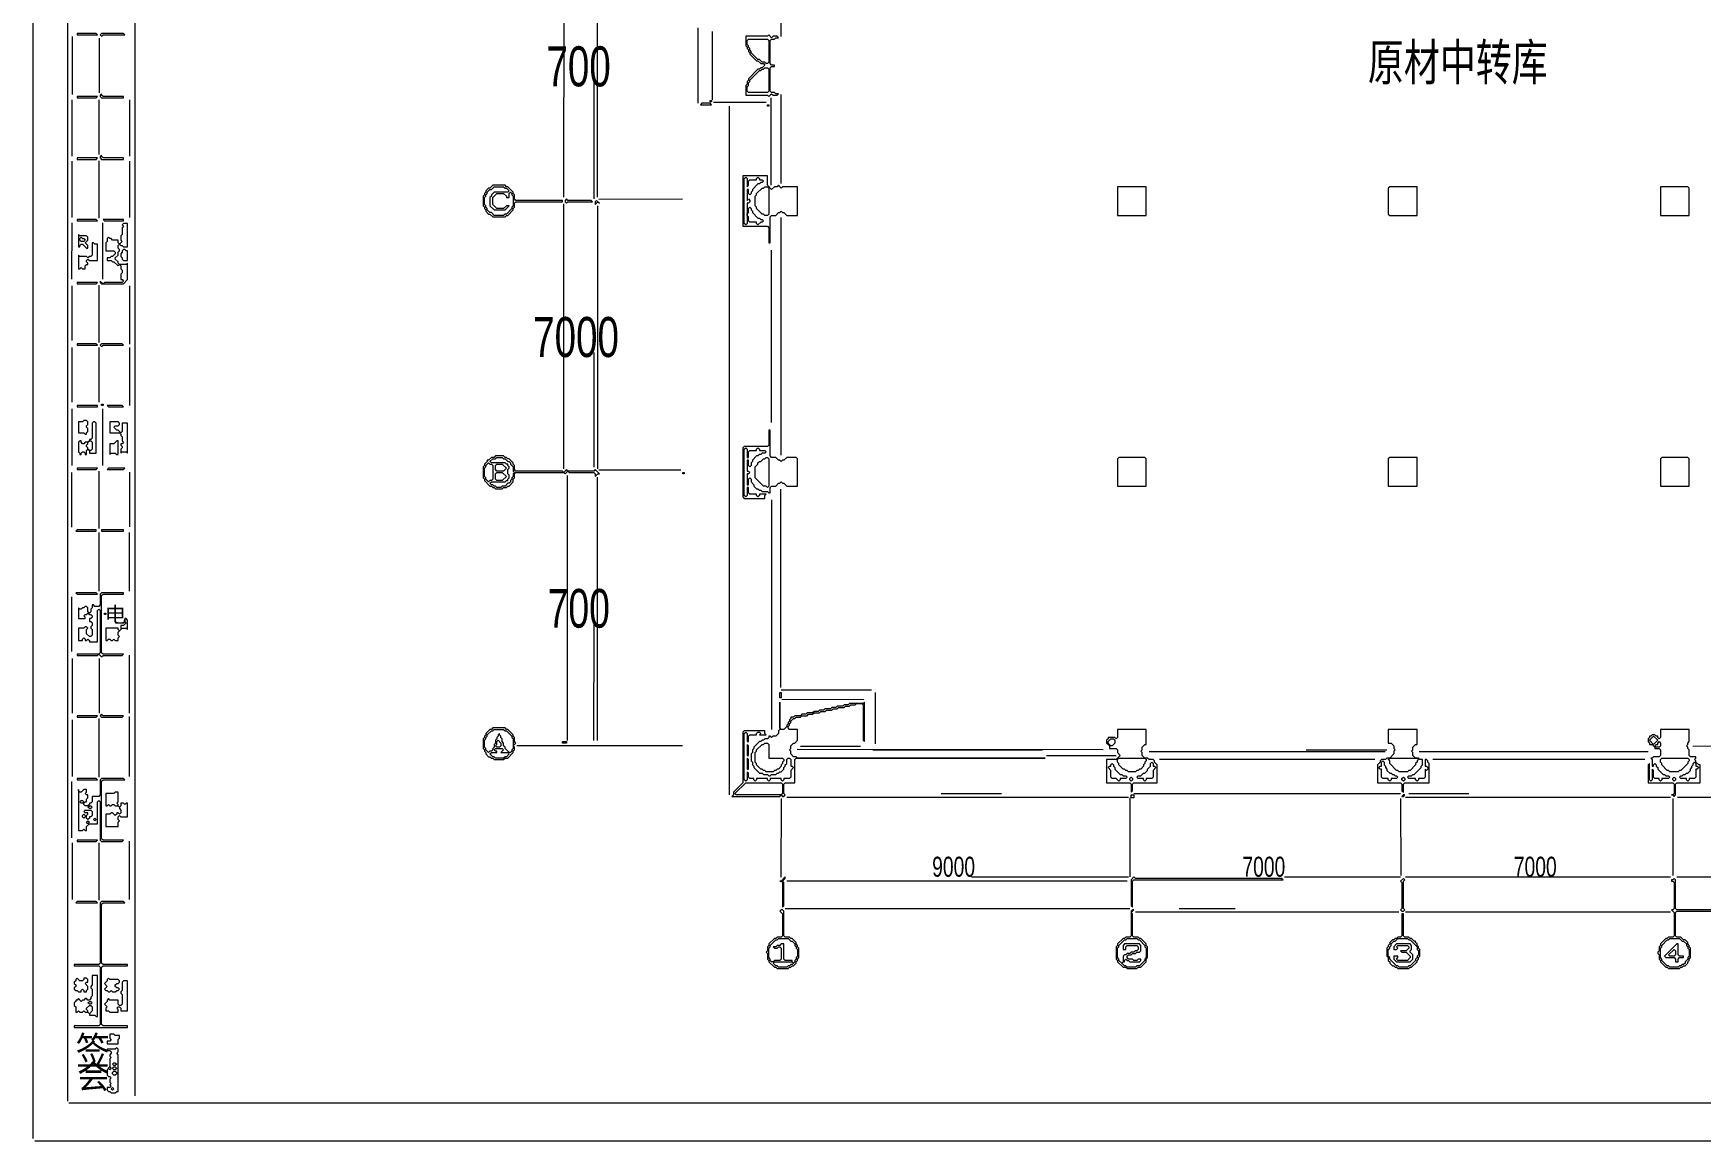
# Model space of a CAD drawing. Extents: x 67 to 3049, y 50 to 1736.
# Drawn here: x 67 to 1286, y 50 to 860 of the extents above; entities that cross this region are included whole.
import ezdxf

# ---------------------------------------------------------------- set-up
doc = ezdxf.new("R2010")
doc.units = 0
for name, color, linetype, lineweight in [('OCR_TEXT', 6, 'Continuous', 0), ('TRACE_CURVE', 6, 'Continuous', 0), ('TRACE_STRAIGHT', 5, 'Continuous', 0), ('TRACE_TEXT_SYMBOL', 6, 'Continuous', 0)]:
    doc.layers.add(name, color=color, linetype=linetype, lineweight=lineweight)
doc.styles.add('wqy-unicode', font='wqy-unicode.lff')

msp = doc.modelspace()

# ---------------------------------------------------------------- linework, layer by layer
at = {"layer": 'TRACE_CURVE', "color": 6}
msp.add_lwpolyline([(117, 225), (116, 224), (116, 180), (115, 179), (97, 179), (97, 178), (115, 178), (116, 177), (116, 135), (115, 134), (97, 134), (97, 133), (136, 133), (136, 134), (118, 134), (117, 135), (117, 177), (118, 178), (136, 178), (136, 179), (118, 179), (117, 180), (117, 223), (118, 224), (134, 224), (133, 225)], close=True, dxfattribs=at)
at = {"layer": 'TRACE_STRAIGHT', "color": 5}
for p, q in [((67, 51.6), (67, 1734.1)), ((141.5, 82.9), (141.5, 1704.1)), ((92.3, 79.1), (92.3, 950.4)), ((455.1, 740.4), (455.2, 932.9)), ((479.7, 740.4), (479.7, 932.9)), ((613.6, 922.9), (613.6, 857.9)), ((95.5, 857.9), (95.5, 815.4)), ((115.1, 856.6), (115.1, 816.6)), ((552.9, 864.1), (552.9, 809.1)), ((563.6, 861.6), (563.6, 811.6)), ((477, 826), (477, 739)), ((95.5, 770.4), (95.5, 811.6)), ((115.1, 771.6), (115.2, 811.6)), ((137.3, 811.6), (137.3, 770.4)), ((564.4, 809.9), (603.1, 809.9)), ((576, 807), (576, 303)), ((606.6, 749.1), (606.7, 812.9)), ((613.6, 815.4), (613.6, 750.4)), ((95.5, 725.4), (95.5, 766.6)), ((115, 767), (115, 725)), ((137.3, 766.6), (137.3, 725.4)), ((455.1, 541.6), (455.1, 735.4)), ((479.7, 734.1), (479.7, 541.6)), ((480.6, 738.9), (541.9, 739)), ((95.3, 680.4), (95.4, 721.6)), ((117.5, 721.6), (117.6, 680.4)), ((613.6, 725.4), (613.6, 551.6)), ((606.9, 575.4), (606.9, 701.6)), ((95.5, 635.4), (95.5, 675.4)), ((115, 676), (115, 634)), ((137.3, 675.4), (137.3, 632.9)), ((95.5, 590.4), (95.5, 630.4)), ((115.1, 590.4), (115.2, 630.4)), ((137.3, 630.4), (137.3, 587.9)), ((477, 626.6), (477, 542.9)), ((95.3, 585.4), (95.3, 544.1)), ((117.5, 585.4), (117.5, 544.1)), ((95, 539), (95, 499)), ((115, 540), (115, 498)), ((137.3, 539.1), (137.3, 499.1)), ((457.7, 342.9), (457.7, 536.6)), ((480.6, 540.8), (540.6, 540.9)), ((479.7, 342.9), (479.7, 535.4)), ((613.6, 381.6), (613.6, 526.6)), ((607, 519), (607, 351)), ((115, 495), (115, 452)), ((137, 495), (137, 452)), ((95.3, 407.9), (95.3, 447.9)), ((477, 342.9), (477.1, 427.9)), ((95.5, 402.9), (95.5, 362.9)), ((115.1, 402.9), (115.2, 362.9)), ((137.3, 362.9), (137.3, 405.4)), ((614, 380), (680, 380)), ((614.4, 373.2), (674.4, 372.9)), ((682.6, 377.9), (682.7, 340.4)), ((95.5, 357.9), (95.5, 316.6)), ((115, 359), (115, 316)), ((137.3, 316.6), (137.3, 360.4)), ((420.6, 339.3), (479.4, 339.2)), ((479.4, 339.2), (541.9, 339.3)), ((625.6, 336.4), (849.4, 336.3)), ((628.1, 338.8), (671.9, 338.8)), ((681, 336), (805, 336)), ((744, 336), (805, 336)), ((808, 332), (859, 332)), ((883.1, 334.7), (1055.6, 334.7)), ((890.6, 329.3), (1048.1, 329.3)), ((998, 336), (1057, 336)), ((1080.6, 334.7), (1248.1, 334.7)), ((1090.6, 329.3), (1245.6, 329.3)), ((1280.6, 338.8), (1345.6, 338.9)), ((95.2, 271.6), (95.2, 312.9)), ((614, 242.9), (614.1, 300.4)), ((618.1, 301.3), (868.1, 301.3)), ((731, 304), (775, 304)), ((869, 301), (869, 243)), ((872, 304), (1067, 304)), ((1067, 300.4), (1067.1, 244.1)), ((1070.6, 301.3), (1264.4, 301.3)), ((1073, 304), (1117, 304)), ((1266.1, 300.4), (1266.1, 244.1)), ((1269.4, 301.3), (1335.6, 301.3)), ((137.3, 226.6), (137.3, 269.1)), ((95.5, 267.9), (95.5, 226.6)), ((115, 268), (115, 226)), ((618.1, 240.1), (866.9, 240.1)), ((753.1, 243.1), (868.1, 243.1)), ((982, 243), (1067, 243)), ((1070.6, 243.1), (1264.4, 243.1)), ((1269, 243), (1355, 243)), ((617, 220), (869, 220)), ((905, 220), (946, 220)), ((873.1, 217.4), (1065.6, 217.4)), ((1070.6, 217.4), (1264.4, 217.4)), ((93.1, 77.7), (3020.6, 77.7)), ((68.1, 50.1), (3046.9, 50.1))]:
    msp.add_line(p, q, dxfattribs=at)
at = {"layer": 'TRACE_TEXT_SYMBOL', "color": 6}
for points in [[(99, 860), (99, 859), (114, 859), (113, 860)], [(117, 860), (116, 859), (117, 858), (118, 859), (134, 859), (133, 860)], [(605, 859), (604, 858), (588, 858), (588, 851), (589, 850), (589, 849), (590, 848), (590, 847), (591, 846), (591, 845), (596, 840), (597, 840), (599, 838), (601, 838), (602, 837), (600, 835), (599, 835), (598, 834), (597, 834), (590, 827), (590, 826), (589, 825), (589, 823), (588, 822), (588, 815), (604, 815), (605, 814), (607, 816), (608, 815), (611, 815), (612, 816), (610, 816), (609, 817), (607, 817), (606, 818), (606, 835), (607, 836), (609, 836), (609, 837), (607, 837), (606, 838), (606, 855), (607, 856), (609, 856), (610, 857), (612, 857), (611, 858), (608, 858), (607, 857)], [(589, 855), (590, 856), (604, 856), (605, 855), (605, 839), (604, 838), (603, 838), (602, 839), (600, 839), (598, 841), (597, 841), (592, 846), (592, 847), (591, 848), (591, 849), (590, 850), (590, 851), (589, 852)], [(601, 834), (602, 835), (604, 835), (605, 834), (605, 818), (604, 817), (590, 817), (589, 818), (589, 821), (590, 822), (590, 824), (591, 825), (591, 826), (598, 833), (599, 833), (600, 834)], [(99, 814), (99, 813), (113, 813), (114, 814)], [(117, 816), (116, 815), (116, 814), (117, 813), (133, 813), (133, 814), (118, 814), (117, 815)], [(556, 809), (555, 808), (563, 808), (562, 809)], [(562, 811), (563, 811), (563, 810), (562, 810)], [(604, 808), (605, 808), (605, 807), (604, 807)], [(99, 769), (99, 768), (113, 768), (114, 769)], [(117, 771), (116, 770), (116, 769), (117, 768), (133, 768), (133, 769), (118, 769), (117, 770)], [(403, 749), (401, 747), (400, 747), (398, 745), (398, 744), (397, 743), (397, 742), (396, 741), (396, 734), (397, 733), (397, 732), (398, 731), (398, 730), (400, 728), (401, 728), (403, 726), (412, 726), (413, 727), (414, 727), (418, 731), (418, 732), (419, 733), (419, 736), (420, 737), (454, 737), (454, 738), (420, 738), (419, 739), (419, 742), (418, 743), (418, 744), (414, 748), (413, 748), (412, 749)], [(404, 748), (411, 748), (412, 747), (413, 747), (415, 745), (414, 744), (404, 744), (402, 742), (402, 741), (401, 740), (401, 734), (404, 731), (412, 731), (415, 734), (413, 734), (411, 732), (406, 732), (403, 735), (403, 740), (406, 743), (411, 743), (413, 741), (413, 740), (415, 740), (415, 743), (416, 744), (417, 743), (417, 742), (418, 741), (418, 734), (417, 733), (417, 732), (413, 728), (412, 728), (411, 727), (404, 727), (402, 729), (401, 729), (399, 731), (399, 732), (398, 733), (398, 734), (397, 735), (397, 740), (398, 741), (398, 742), (399, 743), (399, 744), (401, 746), (402, 746)], [(586, 756), (586, 719), (604, 719), (605, 718), (605, 707), (606, 707), (606, 726), (607, 727), (610, 727), (612, 729), (613, 729), (614, 730), (615, 729), (616, 729), (618, 727), (626, 727), (626, 748), (615, 748), (614, 747), (612, 749), (611, 748), (609, 748), (607, 746), (604, 749), (604, 756)], [(587, 754), (588, 755), (589, 754), (589, 748), (590, 749), (590, 752), (591, 753), (596, 753), (596, 754), (597, 755), (598, 754), (598, 753), (600, 753), (601, 752), (600, 751), (599, 751), (598, 750), (597, 750), (593, 746), (593, 745), (592, 744), (592, 743), (591, 742), (590, 743), (590, 746), (589, 746), (589, 738), (590, 739), (591, 738), (591, 737), (590, 736), (589, 736), (589, 721), (588, 720), (587, 721)], [(601, 747), (602, 748), (604, 748), (605, 747), (605, 728), (604, 727), (602, 727), (601, 728), (600, 728), (596, 732), (596, 733), (595, 734), (595, 741), (596, 742), (596, 743), (600, 747)], [(860, 748), (860, 727), (881, 727), (881, 748)], [(1059, 748), (1058, 747), (1058, 728), (1059, 727), (1079, 727), (1079, 748)], [(1257, 748), (1257, 727), (1278, 727), (1278, 747), (1277, 748)], [(457, 739), (456, 738), (456, 737), (457, 736), (458, 737), (476, 737), (475, 738), (458, 738)], [(479, 738), (478, 737), (478, 735), (480, 737), (481, 736)], [(590, 732), (591, 733), (592, 732), (592, 731), (593, 730), (593, 729), (597, 725), (598, 725), (599, 724), (600, 724), (601, 723), (600, 722), (599, 722), (597, 720), (596, 721), (596, 722), (591, 722), (590, 723), (590, 726), (589, 727), (589, 728), (590, 729)], [(99, 724), (99, 723), (114, 723), (113, 724)], [(118, 724), (119, 723), (133, 723), (133, 724)], [(100, 713), (100, 704), (101, 704), (101, 705), (102, 706), (103, 706), (106, 703), (107, 703), (107, 705), (105, 707), (107, 709), (107, 711), (106, 712), (101, 712)], [(101, 710), (102, 711), (103, 710), (104, 710), (105, 709), (104, 708), (102, 708), (101, 709)], [(110, 707), (110, 698), (109, 697), (108, 697), (107, 696), (106, 697), (101, 697), (100, 698), (100, 688), (101, 688), (102, 689), (103, 688), (105, 688), (105, 690), (106, 691), (107, 691), (107, 692), (106, 693), (106, 694), (107, 695), (108, 694), (114, 694), (114, 706), (112, 706), (111, 707)], [(133, 702), (132, 701), (132, 700), (131, 699), (131, 697), (132, 696), (132, 695), (133, 694), (136, 694), (136, 701), (135, 701), (134, 702)], [(99, 678), (99, 677), (113, 677), (114, 678)], [(99, 633), (99, 632), (114, 632), (113, 633)], [(117, 633), (116, 632), (117, 631), (118, 632), (133, 632), (132, 633)], [(99, 588), (99, 587), (114, 587), (114, 588)], [(117, 589), (118, 589), (118, 588), (117, 588)], [(121, 588), (122, 587), (133, 587), (132, 588)], [(104, 577), (103, 576), (100, 576), (100, 568), (104, 568), (105, 567), (106, 567), (106, 568), (107, 569), (107, 571), (106, 572), (106, 573), (107, 574), (107, 576), (106, 577)], [(111, 576), (110, 575), (110, 564), (109, 563), (108, 563), (108, 562), (107, 561), (105, 561), (104, 560), (103, 560), (102, 561), (102, 562), (101, 562), (100, 561), (100, 554), (101, 553), (101, 552), (102, 552), (102, 553), (103, 554), (104, 554), (105, 553), (105, 552), (106, 552), (106, 555), (107, 556), (108, 555), (108, 553), (113, 553), (113, 575), (112, 576)], [(123, 576), (123, 568), (130, 568), (131, 567), (131, 566), (132, 565), (132, 562), (133, 561), (132, 560), (131, 560), (131, 559), (132, 558), (132, 557), (131, 556), (131, 553), (132, 554), (135, 554), (136, 553), (136, 575), (132, 575), (132, 569), (131, 568), (129, 570), (128, 570), (126, 572), (127, 573), (129, 573), (130, 574), (130, 575), (129, 576)], [(107, 561), (108, 562), (109, 562), (110, 561), (110, 556), (109, 555), (108, 555), (107, 556), (107, 557), (106, 558), (106, 559), (107, 560)], [(128, 562), (126, 560), (123, 560), (123, 552), (124, 553), (127, 553), (128, 552), (129, 552), (129, 562)], [(405, 551), (404, 550), (402, 550), (400, 548), (399, 548), (399, 547), (397, 545), (397, 544), (396, 543), (396, 535), (397, 534), (397, 533), (401, 529), (402, 529), (403, 528), (404, 528), (405, 527), (410, 527), (411, 528), (413, 528), (414, 529), (415, 529), (418, 532), (418, 534), (419, 535), (419, 538), (420, 539), (455, 539), (456, 538), (458, 540), (459, 539), (477, 539), (478, 538), (478, 536), (480, 538), (481, 538), (478, 541), (477, 540), (458, 540), (457, 541), (455, 539), (454, 540), (420, 540), (419, 541), (419, 544), (418, 545), (418, 546), (415, 549), (414, 549), (413, 550), (412, 550), (411, 551)], [(405, 549), (406, 550), (410, 550), (411, 549), (412, 549), (414, 547), (415, 547), (416, 546), (416, 545), (418, 543), (418, 540), (419, 539), (418, 538), (418, 536), (417, 535), (417, 534), (416, 533), (416, 532), (415, 531), (414, 531), (412, 529), (410, 529), (409, 528), (406, 528), (405, 529), (404, 529), (403, 530), (402, 530), (401, 531), (402, 532), (412, 532), (413, 533), (414, 533), (414, 534), (415, 535), (415, 537), (414, 538), (414, 541), (415, 542), (415, 543), (414, 544), (414, 545), (413, 545), (412, 546), (402, 546), (401, 547), (403, 549)], [(602, 549), (603, 550), (604, 550), (605, 549), (605, 529), (604, 528), (603, 529), (601, 529), (595, 535), (595, 543), (597, 545), (597, 546), (598, 547), (599, 547), (601, 549)], [(861, 550), (860, 549), (860, 529), (881, 529), (881, 549), (880, 550)], [(1059, 550), (1058, 549), (1058, 529), (1079, 529), (1079, 550)], [(1258, 550), (1257, 549), (1257, 529), (1278, 529), (1278, 549), (1277, 550)], [(99, 542), (99, 541), (113, 541), (114, 542)], [(122, 542), (121, 541), (133, 541), (134, 542)], [(400, 546), (401, 545), (402, 545), (403, 544), (403, 534), (402, 533), (401, 533), (400, 532), (398, 534), (398, 535), (397, 536), (397, 542), (398, 543), (398, 544)], [(405, 544), (406, 545), (410, 545), (413, 542), (411, 540), (406, 540), (405, 541)], [(405, 538), (406, 539), (410, 539), (413, 536), (410, 533), (406, 533), (405, 534)], [(542, 539), (543, 539), (543, 538), (542, 538)], [(99, 497), (98, 496), (113, 496), (113, 497)], [(117, 497), (117, 496), (133, 496), (133, 497)], [(98, 451), (99, 450), (114, 450), (113, 451)], [(119, 436), (120, 436), (120, 435), (119, 435)], [(134, 432), (134, 430), (135, 429), (133, 427), (131, 427), (131, 424), (130, 423), (129, 424), (129, 425), (120, 425), (120, 416), (121, 416), (122, 417), (123, 417), (124, 416), (125, 416), (126, 417), (127, 416), (129, 416), (129, 418), (130, 419), (129, 420), (129, 422), (132, 425), (135, 425), (136, 424), (136, 431), (135, 432)], [(613, 378), (614, 378), (614, 374), (613, 374)], [(99, 361), (99, 360), (113, 360), (114, 361)], [(117, 362), (116, 361), (117, 360), (132, 360), (133, 361), (118, 361)], [(403, 352), (402, 351), (401, 351), (398, 348), (398, 347), (397, 346), (397, 345), (396, 344), (396, 337), (397, 336), (397, 335), (398, 334), (398, 333), (400, 331), (401, 331), (402, 330), (403, 330), (404, 329), (411, 329), (412, 330), (414, 330), (418, 334), (418, 335), (419, 336), (419, 338), (418, 339), (420, 341), (419, 342), (419, 345), (418, 346), (418, 347), (414, 351), (413, 351), (412, 352)], [(403, 350), (404, 351), (411, 351), (412, 350), (413, 350), (417, 346), (417, 345), (418, 344), (418, 337), (417, 336), (417, 335), (416, 334), (415, 334), (412, 337), (412, 338), (411, 339), (411, 341), (410, 342), (410, 344), (409, 345), (409, 346), (408, 347), (408, 348), (407, 347), (407, 346), (406, 345), (406, 344), (405, 343), (405, 341), (404, 340), (404, 338), (403, 337), (403, 336), (402, 335), (401, 335), (400, 334), (398, 336), (398, 337), (397, 338), (397, 343), (398, 344), (398, 345), (399, 346), (399, 347), (402, 350)], [(406, 342), (407, 343), (409, 341), (409, 339), (408, 338), (406, 338), (405, 339), (406, 340)], [(454, 342), (457, 342), (457, 341), (454, 341)], [(860, 351), (860, 345), (859, 344), (858, 345), (853, 345), (853, 344), (852, 343), (852, 341), (854, 339), (854, 337), (859, 337), (860, 336), (860, 334), (862, 332), (859, 329), (852, 329), (852, 312), (869, 312), (870, 311), (870, 305), (871, 306), (871, 311), (872, 312), (889, 312), (889, 325), (887, 327), (887, 328), (886, 329), (883, 329), (882, 330), (880, 330), (878, 332), (878, 334), (877, 335), (878, 336), (878, 338), (880, 340), (881, 340), (881, 351)], [(855, 344), (857, 344), (858, 343), (858, 341), (856, 339), (855, 339), (853, 341), (853, 342)], [(1058, 351), (1058, 341), (1060, 341), (1062, 339), (1062, 337), (1063, 336), (1062, 335), (1062, 333), (1059, 330), (1057, 330), (1056, 329), (1053, 329), (1052, 328), (1052, 327), (1050, 325), (1050, 312), (1067, 312), (1068, 311), (1068, 306), (1069, 305), (1069, 311), (1070, 312), (1088, 312), (1088, 326), (1087, 327), (1087, 328), (1086, 329), (1085, 329), (1085, 324), (1086, 324), (1087, 323), (1087, 322), (1086, 321), (1085, 322), (1085, 316), (1084, 315), (1080, 315), (1080, 314), (1079, 313), (1078, 314), (1078, 315), (1073, 315), (1072, 316), (1073, 317), (1075, 317), (1076, 318), (1077, 318), (1082, 323), (1082, 324), (1083, 325), (1083, 329), (1081, 329), (1080, 330), (1078, 330), (1076, 332), (1076, 334), (1075, 335), (1076, 336), (1076, 338), (1078, 340), (1079, 340), (1079, 351)], [(1252, 346), (1255, 343), (1252, 340), (1249, 343)], [(1255, 341), (1256, 342), (1257, 341), (1257, 339), (1256, 338), (1254, 338), (1253, 339), (1254, 340), (1255, 340)], [(404, 336), (405, 337), (410, 337), (411, 336), (409, 334), (414, 334), (415, 333), (413, 331), (412, 331), (411, 330), (405, 330), (404, 331), (403, 331), (401, 333), (402, 334), (406, 334), (406, 335), (405, 335)], [(589, 340), (589, 332), (590, 332), (590, 339)], [(589, 330), (589, 322), (590, 322), (590, 329)], [(601, 340), (602, 341), (604, 341), (605, 340), (605, 330), (615, 330), (616, 329), (616, 328), (615, 327), (615, 326), (614, 325), (614, 324), (612, 322), (611, 322), (610, 321), (609, 321), (608, 320), (603, 320), (602, 321), (601, 321), (600, 322), (599, 322), (596, 325), (596, 326), (595, 327), (595, 334), (596, 335), (596, 336), (600, 340)], [(860, 329), (861, 330), (880, 330), (881, 329), (881, 328), (880, 327), (880, 326), (879, 325), (879, 324), (877, 322), (876, 322), (875, 321), (874, 321), (873, 320), (868, 320), (867, 321), (866, 321), (865, 322), (864, 322), (861, 325), (861, 326), (860, 327)], [(1058, 329), (1059, 330), (1079, 330), (1080, 329), (1079, 328), (1079, 327), (1078, 326), (1078, 325), (1074, 321), (1073, 321), (1072, 320), (1066, 320), (1065, 321), (1064, 321), (1059, 326), (1059, 328)], [(1257, 329), (1258, 330), (1277, 330), (1278, 329), (1278, 328), (1277, 327), (1277, 326), (1272, 321), (1271, 321), (1270, 320), (1264, 320), (1263, 321), (1262, 321), (1258, 325), (1258, 326), (1257, 327)], [(855, 325), (856, 326), (857, 325), (857, 324), (858, 323), (858, 322), (862, 318), (863, 318), (864, 317), (866, 317), (867, 316), (866, 315), (862, 315), (862, 314), (861, 313), (859, 315), (856, 315), (855, 316), (855, 321), (853, 323), (854, 324), (855, 324)], [(884, 326), (885, 327), (886, 326), (886, 324), (887, 324), (888, 323), (886, 321), (886, 316), (885, 315), (881, 315), (881, 314), (880, 313), (879, 314), (879, 315), (875, 315), (874, 316), (875, 317), (877, 317), (879, 319), (880, 319), (882, 321), (882, 322), (884, 324)], [(1053, 327), (1054, 328), (1055, 327), (1055, 325), (1056, 324), (1056, 323), (1057, 322), (1057, 321), (1059, 319), (1060, 319), (1061, 318), (1062, 318), (1063, 317), (1064, 317), (1065, 316), (1064, 315), (1060, 315), (1060, 314), (1059, 313), (1058, 314), (1058, 315), (1054, 315), (1053, 316), (1053, 322), (1052, 322), (1051, 323), (1052, 324), (1053, 324)], [(1281, 326), (1282, 327), (1283, 326), (1283, 324), (1284, 324), (1285, 323), (1284, 322), (1283, 322), (1283, 316), (1282, 315), (1278, 315), (1278, 314), (1277, 313), (1276, 314), (1276, 315), (1272, 315), (1271, 316), (1272, 317), (1273, 317), (1274, 318), (1275, 318), (1276, 319), (1277, 319), (1279, 321), (1279, 322), (1280, 323), (1280, 324), (1281, 325)], [(99, 315), (99, 314), (114, 314), (113, 315)], [(117, 315), (116, 314), (116, 303), (115, 302), (110, 302), (110, 298), (109, 297), (108, 297), (108, 296), (107, 295), (105, 295), (104, 296), (104, 297), (105, 298), (106, 298), (106, 300), (107, 301), (107, 303), (106, 303), (105, 304), (106, 305), (106, 307), (104, 307), (102, 305), (101, 305), (100, 306), (100, 307), (100, 277), (103, 277), (104, 278), (105, 277), (106, 277), (106, 280), (108, 282), (114, 282), (114, 298), (115, 299), (116, 298), (116, 270), (117, 269), (132, 269), (133, 270), (118, 270), (117, 271), (117, 313), (118, 314), (134, 314), (133, 315)], [(127, 305), (126, 304), (120, 304), (120, 295), (121, 295), (122, 296), (123, 295), (124, 295), (125, 296), (126, 296), (127, 295), (129, 295), (130, 294), (130, 293), (131, 292), (131, 290), (130, 289), (129, 290), (128, 290), (128, 289), (127, 288), (125, 290), (124, 290), (123, 289), (120, 289), (120, 280), (129, 280), (129, 283), (130, 284), (129, 285), (129, 287), (130, 288), (131, 287), (136, 287), (136, 297), (135, 297), (134, 296), (133, 297), (131, 297), (131, 295), (130, 294), (129, 295), (129, 296), (128, 297), (129, 298), (129, 305)], [(588, 312), (614, 312), (615, 311), (615, 304), (614, 303), (581, 303), (580, 304)], [(869, 315), (870, 316), (871, 315), (871, 314), (870, 313), (869, 314)], [(1068, 315), (1069, 316), (1070, 315), (1070, 314), (1069, 313), (1068, 314)], [(1266, 315), (1267, 316), (1268, 315), (1268, 314), (1267, 313), (1266, 314)], [(101, 298), (102, 299), (103, 299), (104, 298), (103, 297), (102, 297)], [(107, 294), (108, 295), (109, 295), (110, 294), (109, 293), (108, 293)], [(870, 303), (872, 303), (872, 301), (870, 301)], [(1069, 303), (1068, 302), (1069, 302), (1070, 303)], [(103, 288), (104, 289), (105, 288), (105, 287), (104, 286), (103, 287)], [(104, 291), (105, 292), (109, 292), (110, 291), (110, 288), (109, 287), (108, 287), (108, 286), (107, 285), (106, 286), (106, 288), (107, 289), (107, 290), (105, 290)], [(106, 283), (107, 284), (108, 283), (107, 282)], [(111, 285), (112, 286), (113, 285), (112, 284)], [(99, 270), (99, 269), (113, 269), (114, 270)], [(617, 243), (614, 240), (613, 240), (614, 240), (615, 239), (615, 221), (616, 222), (616, 239), (615, 240), (617, 242)], [(872, 243), (870, 241), (870, 222), (871, 221), (871, 240), (872, 241), (981, 241), (980, 242), (873, 242)], [(1069, 242), (1067, 240), (1068, 239), (1068, 220), (1067, 219), (1068, 218), (1069, 218), (1070, 219), (1069, 220), (1069, 240), (1070, 241)], [(99, 225), (98, 224), (114, 224), (113, 225)], [(614, 219), (613, 218), (615, 216), (615, 200), (614, 199), (611, 199), (610, 198), (609, 198), (605, 194), (605, 193), (604, 192), (604, 189), (603, 188), (604, 187), (604, 183), (605, 182), (605, 181), (609, 177), (610, 177), (611, 176), (619, 176), (620, 177), (621, 177), (622, 178), (623, 178), (625, 180), (625, 181), (626, 182), (626, 183), (627, 184), (627, 191), (626, 192), (626, 193), (625, 194), (625, 195), (622, 198), (621, 198), (620, 199), (617, 199), (616, 200), (616, 218), (615, 219)], [(871, 219), (870, 218), (870, 200), (869, 199), (866, 199), (865, 198), (864, 198), (860, 194), (860, 193), (859, 192), (859, 183), (860, 182), (860, 181), (864, 177), (866, 177), (867, 176), (874, 176), (875, 177), (877, 177), (881, 181), (881, 183), (882, 184), (882, 192), (881, 193), (881, 194), (877, 198), (876, 198), (875, 199), (872, 199), (871, 200), (871, 216), (870, 217), (872, 219)], [(1068, 216), (1068, 200), (1067, 199), (1065, 199), (1064, 198), (1063, 198), (1062, 197), (1061, 197), (1059, 195), (1059, 194), (1058, 193), (1058, 192), (1057, 191), (1057, 185), (1058, 184), (1058, 182), (1059, 181), (1059, 180), (1061, 178), (1062, 178), (1063, 177), (1064, 177), (1065, 176), (1073, 176), (1074, 177), (1075, 177), (1079, 181), (1079, 182), (1080, 183), (1080, 184), (1081, 185), (1081, 190), (1080, 191), (1080, 192), (1079, 193), (1079, 194), (1078, 195), (1078, 196), (1077, 196), (1075, 198), (1074, 198), (1073, 199), (1070, 199), (1069, 200), (1069, 216)], [(611, 197), (612, 198), (619, 198), (621, 196), (622, 196), (624, 194), (624, 193), (625, 192), (625, 191), (626, 190), (626, 185), (625, 184), (625, 183), (624, 182), (624, 181), (623, 180), (622, 181), (622, 182), (617, 182), (616, 183), (616, 194), (614, 194), (613, 193), (611, 193), (610, 192), (608, 192), (609, 191), (611, 191), (612, 192), (613, 192), (614, 191), (614, 183), (613, 182), (609, 182), (608, 181), (607, 181), (606, 182), (606, 183), (605, 184), (605, 191), (606, 192), (606, 193), (610, 197)], [(1065, 198), (1072, 198), (1073, 197), (1074, 197), (1079, 192), (1079, 190), (1080, 189), (1080, 186), (1079, 185), (1079, 184), (1078, 183), (1078, 182), (1074, 178), (1073, 178), (1072, 177), (1066, 177), (1065, 178), (1064, 178), (1059, 183), (1059, 184), (1058, 185), (1058, 190), (1059, 191), (1059, 192), (1060, 193), (1060, 194), (1062, 196), (1063, 196)], [(1263, 197), (1264, 198), (1271, 198), (1273, 196), (1274, 196), (1276, 194), (1276, 193), (1277, 192), (1277, 191), (1278, 190), (1278, 185), (1277, 184), (1277, 183), (1275, 181), (1275, 180), (1274, 179), (1273, 179), (1272, 178), (1271, 178), (1270, 177), (1264, 177), (1263, 178), (1262, 178), (1258, 182), (1258, 183), (1257, 184), (1257, 191), (1258, 192), (1258, 193), (1262, 197)], [(1064, 194), (1062, 192), (1062, 190), (1064, 190), (1065, 191), (1064, 192), (1065, 193), (1072, 193), (1073, 192), (1073, 191), (1071, 189), (1067, 189), (1068, 188), (1071, 188), (1074, 185), (1074, 184), (1072, 182), (1065, 182), (1064, 183), (1065, 184), (1065, 185), (1062, 185), (1062, 183), (1064, 181), (1074, 181), (1076, 183), (1076, 186), (1074, 188), (1074, 189), (1075, 190), (1075, 193), (1074, 194)], [(1269, 194), (1260, 185), (1261, 184), (1267, 184), (1268, 183), (1268, 181), (1270, 181), (1270, 183), (1271, 184), (1274, 184), (1274, 185), (1271, 185), (1270, 186), (1270, 194)], [(1267, 190), (1268, 189), (1268, 186), (1267, 185), (1264, 185), (1263, 186)], [(110, 171), (110, 164), (109, 163), (109, 162), (110, 161), (110, 156), (109, 155), (109, 154), (108, 153), (107, 153), (106, 154), (105, 154), (104, 153), (103, 153), (102, 152), (100, 154), (99, 153), (98, 153), (98, 152), (97, 151), (97, 149), (98, 148), (98, 144), (99, 144), (100, 145), (101, 144), (103, 144), (104, 145), (105, 144), (107, 144), (108, 143), (108, 142), (112, 142), (113, 141), (114, 141), (114, 171)], [(608, 180), (609, 181), (622, 181), (623, 180), (622, 179), (621, 179), (620, 178), (619, 178), (618, 177), (612, 177), (611, 178), (610, 178)], [(99, 169), (98, 168), (98, 167), (97, 166), (97, 165), (98, 164), (98, 163), (97, 162), (97, 161), (98, 160), (99, 160), (100, 159), (102, 159), (102, 160), (103, 161), (104, 160), (104, 159), (106, 159), (106, 160), (107, 161), (107, 163), (105, 165), (106, 166), (107, 166), (107, 168), (106, 169), (104, 169), (104, 168), (103, 167), (101, 167)], [(122, 169), (121, 168), (121, 167), (119, 165), (121, 163), (119, 161), (120, 160), (121, 160), (122, 159), (123, 159), (124, 160), (125, 159), (127, 159), (128, 160), (129, 160), (130, 161), (129, 162), (128, 162), (127, 163), (127, 164), (128, 165), (129, 165), (130, 166), (130, 167), (129, 168), (123, 168)], [(133, 167), (132, 166), (132, 160), (131, 159), (131, 158), (132, 157), (132, 150), (131, 149), (130, 149), (129, 150), (129, 153), (123, 153), (122, 154), (121, 153), (121, 152), (119, 150), (121, 148), (120, 147), (120, 145), (122, 145), (123, 144), (129, 144), (129, 146), (128, 147), (129, 148), (130, 148), (131, 147), (131, 145), (136, 145), (136, 167)], [(108, 149), (109, 149), (110, 148), (110, 145), (108, 143), (107, 144), (107, 145), (106, 146), (106, 147)], [(107, 151), (108, 152), (109, 152), (110, 151), (109, 150), (108, 150)], [(123, 128), (123, 125), (124, 124), (123, 123), (121, 123), (121, 121), (129, 121), (129, 124), (130, 125), (130, 127), (127, 127), (126, 128)], [(128, 118), (127, 117), (121, 117), (121, 116), (123, 116), (124, 115), (124, 114), (123, 113), (123, 112), (124, 111), (123, 110), (123, 104), (121, 102), (121, 98), (122, 97), (123, 97), (124, 96), (123, 95), (123, 93), (124, 92), (123, 91), (124, 90), (123, 89), (121, 89), (121, 87), (122, 86), (123, 86), (124, 85), (127, 85), (128, 86), (129, 86), (129, 113), (128, 114), (129, 115), (129, 117)], [(122, 103), (123, 104), (124, 103), (123, 102)], [(125, 106), (126, 107), (127, 107), (128, 106), (127, 105), (126, 105)], [(125, 103), (126, 104), (127, 104), (128, 103), (127, 102), (126, 102)], [(125, 100), (126, 101), (127, 101), (128, 100), (128, 99), (127, 98), (126, 98), (125, 99)], [(124, 88), (125, 89), (126, 88), (125, 87)]]:
    msp.add_lwpolyline(points, close=True, dxfattribs=at)
for points in [[(133, 721), (132, 720), (133, 719), (132, 718), (132, 713), (131, 712), (131, 709), (132, 708), (130, 706), (129, 707), (129, 709), (125, 709), (124, 710), (123, 710), (122, 711), (121, 710), (121, 708), (120, 707), (120, 701), (126, 701), (127, 700), (127, 699), (125, 697), (124, 697), (123, 696), (121, 696), (121, 694), (124, 694), (125, 693), (126, 693), (129, 690), (130, 691), (131, 690), (131, 688), (132, 687), (132, 685), (131, 684), (131, 680), (132, 680), (133, 679), (132, 678), (119, 678), (118, 677), (116, 679), (116, 678), (117, 677), (133, 677), (136, 680), (136, 692), (135, 691), (130, 691), (129, 692), (129, 693), (127, 695), (127, 696), (129, 698), (129, 700), (130, 701), (130, 702), (129, 703), (129, 705), (130, 706), (131, 705), (132, 705)], [(132, 705), (133, 704), (136, 704), (136, 721), (133, 721)], [(605, 570), (605, 559), (604, 558), (587, 558), (586, 557), (586, 521), (587, 520), (602, 520), (602, 522), (603, 523), (598, 523), (598, 522), (597, 521), (596, 522), (596, 523), (591, 523), (590, 524), (590, 528), (589, 528), (589, 522), (588, 521), (587, 522), (587, 556), (588, 557), (589, 556), (589, 550), (590, 550), (590, 554), (591, 555), (596, 555), (596, 556), (597, 557), (598, 556), (598, 555), (602, 555), (603, 554), (602, 553), (600, 553), (599, 552), (598, 552), (597, 551), (596, 551), (593, 548), (593, 547), (592, 546), (592, 544), (591, 543), (590, 544), (590, 548), (589, 548), (589, 540), (590, 540), (591, 539), (590, 538), (589, 538), (589, 530), (590, 530), (590, 534), (591, 535), (592, 534), (592, 532), (594, 530), (594, 529), (596, 527)], [(596, 527), (597, 527), (598, 526), (599, 526), (600, 525), (604, 525), (605, 524), (606, 524), (606, 528), (607, 529), (610, 529), (612, 531), (613, 531), (614, 532), (615, 531), (616, 531), (618, 529), (626, 529), (626, 549), (625, 550), (618, 550), (616, 548), (615, 548), (614, 547), (613, 548), (612, 548), (610, 550), (607, 550), (606, 551), (606, 570), (605, 570)], [(116, 438), (116, 407), (115, 406), (99, 406), (99, 405), (114, 405), (115, 406), (117, 404), (118, 405), (132, 405), (133, 406), (118, 406), (117, 407), (117, 449), (118, 450), (133, 450), (133, 451), (117, 451)], [(117, 451), (116, 450), (116, 442), (115, 441), (112, 441), (111, 442), (110, 442), (110, 440), (109, 439), (109, 437), (108, 436), (107, 437), (107, 440), (106, 441), (105, 441), (104, 440), (103, 440), (102, 439), (101, 439), (100, 440), (100, 432), (105, 432), (105, 433), (104, 434), (105, 435), (106, 435), (107, 436), (108, 435), (109, 435), (110, 434), (110, 433), (109, 432), (108, 432), (108, 430), (109, 430), (110, 429), (110, 427), (109, 426), (109, 425), (110, 424), (110, 420), (109, 419), (108, 419), (106, 421), (106, 424), (107, 425), (106, 426), (105, 426), (104, 425), (100, 425), (100, 416), (103, 416), (103, 417), (104, 418), (105, 417), (105, 416), (106, 416), (107, 417), (108, 416), (108, 415), (114, 415), (114, 438), (115, 439), (116, 438)], [(613, 371), (613, 351), (612, 350), (612, 348), (610, 346), (608, 346), (607, 345), (606, 346), (605, 346), (605, 345), (604, 344), (602, 344), (601, 343), (600, 343), (599, 342), (598, 342), (594, 338), (594, 337), (593, 336), (593, 334), (592, 333), (592, 328), (593, 327), (593, 325), (594, 324), (594, 323), (598, 319), (600, 319), (601, 318), (604, 318), (605, 317), (606, 317), (607, 318), (610, 318), (611, 319), (612, 319), (613, 320), (614, 320), (616, 322), (616, 323), (617, 324), (617, 325), (618, 326), (618, 329), (619, 330), (620, 330), (621, 329), (621, 324), (622, 324), (623, 323), (621, 321), (621, 316), (620, 315), (616, 315), (616, 314), (615, 313), (614, 314), (614, 315), (606, 315), (606, 314), (605, 313), (604, 314), (604, 315), (596, 315)], [(621, 356), (621, 357), (623, 359), (624, 359), (625, 360), (628, 360), (629, 361), (633, 361), (634, 362), (637, 362), (638, 363), (642, 363), (643, 364), (646, 364), (647, 365), (651, 365), (652, 366), (655, 366), (656, 367), (660, 367), (661, 368), (664, 368), (665, 369), (668, 369), (669, 370), (673, 370), (674, 369), (674, 343), (675, 342), (675, 371), (674, 370), (664, 370), (663, 369), (660, 369), (659, 368), (655, 368), (654, 367), (651, 367), (650, 366), (646, 366), (645, 365), (642, 365), (641, 364), (638, 364), (637, 363), (633, 363), (632, 362), (629, 362), (628, 361), (624, 361), (623, 360), (621, 360), (621, 359), (620, 358), (620, 357), (619, 356), (619, 355), (618, 354), (618, 353), (616, 351), (614, 351), (613, 352), (613, 371)], [(596, 315), (596, 314), (595, 313), (594, 314), (594, 315), (591, 315), (590, 316), (590, 319), (589, 320), (589, 314), (588, 313), (587, 314), (587, 348), (588, 349), (589, 348), (589, 342), (590, 342), (590, 346), (591, 347), (596, 347), (596, 348), (597, 349), (598, 349), (599, 348), (598, 347), (603, 347), (602, 348), (602, 350), (587, 350), (586, 349), (586, 312), (579, 305), (579, 303), (578, 302), (613, 302), (614, 303), (615, 302), (616, 302), (617, 303), (616, 304), (616, 311), (617, 312), (624, 312), (624, 329), (625, 330), (807, 330), (626, 330), (625, 331), (623, 331), (621, 333), (621, 335), (620, 336), (621, 337), (621, 339), (623, 341), (624, 341), (626, 343), (626, 351), (620, 351), (619, 352), (619, 353), (620, 354), (620, 355), (621, 356)], [(1257, 351), (1257, 345), (1256, 344), (1255, 345), (1255, 346), (1254, 346), (1253, 347), (1251, 347), (1250, 346), (1249, 346), (1249, 345), (1248, 344), (1248, 342), (1249, 341), (1249, 340), (1251, 340), (1253, 338), (1253, 337), (1256, 337), (1257, 336), (1257, 332), (1256, 331), (1252, 331), (1251, 330), (1250, 330), (1251, 329), (1251, 324), (1252, 324), (1252, 325), (1253, 326), (1254, 325), (1254, 324), (1255, 323), (1255, 322), (1259, 318), (1260, 318), (1261, 317), (1263, 317), (1264, 316), (1263, 315), (1258, 315), (1258, 314), (1257, 313), (1256, 314), (1256, 315), (1253, 315), (1252, 316), (1252, 321), (1251, 322), (1251, 314), (1250, 313), (1249, 314), (1249, 326), (1248, 325), (1248, 312), (1266, 312), (1267, 311), (1267, 304), (1266, 303), (1265, 303), (1266, 303), (1267, 302), (1268, 303), (1268, 311)], [(1268, 311), (1269, 312), (1286, 312), (1286, 325), (1285, 325), (1283, 327), (1283, 328), (1282, 329), (1283, 330), (1283, 331), (1279, 331), (1278, 332), (1278, 336), (1277, 337), (1277, 338), (1276, 339), (1277, 340), (1277, 341), (1278, 342), (1278, 351), (1257, 351)], [(1267, 242), (1266, 241), (1265, 241), (1265, 240), (1266, 240), (1267, 239), (1267, 220), (1266, 219), (1265, 219), (1267, 217), (1267, 200), (1266, 199), (1263, 199), (1262, 198), (1261, 198), (1257, 194), (1257, 193), (1256, 192), (1256, 189), (1255, 188), (1255, 187), (1256, 186), (1256, 183), (1257, 182), (1257, 181), (1261, 177), (1262, 177), (1263, 176), (1271, 176), (1272, 177), (1273, 177), (1274, 178), (1275, 178), (1277, 180), (1277, 181), (1278, 182), (1278, 183), (1279, 184), (1279, 191), (1278, 192), (1278, 193), (1277, 194), (1277, 195), (1275, 197), (1274, 197), (1272, 199), (1269, 199), (1268, 200), (1268, 217), (1269, 218), (1464, 218)], [(1449, 219), (1269, 219), (1268, 220), (1268, 241), (1267, 242)], [(863, 180), (861, 182), (861, 183), (860, 184), (860, 191), (861, 192), (861, 193), (865, 197), (866, 197)], [(866, 197), (867, 198), (874, 198), (875, 197), (876, 197), (880, 193), (880, 192), (881, 191), (881, 184), (880, 183), (880, 182), (876, 178), (874, 178), (873, 177), (867, 177), (866, 178), (865, 178), (863, 180), (864, 181), (865, 181), (865, 182), (866, 183), (867, 182), (868, 182), (869, 181), (876, 181), (877, 182), (877, 183), (875, 183), (874, 182), (872, 182), (871, 183), (868, 183), (867, 184), (867, 185), (868, 186), (870, 186), (871, 187), (873, 187), (874, 188), (876, 188), (877, 189), (877, 193), (876, 194), (865, 194), (864, 193), (864, 190), (866, 190), (866, 192), (867, 193), (874, 193), (875, 192), (875, 190), (874, 189), (873, 189), (872, 188), (870, 188), (869, 187), (867, 187), (866, 186), (865, 186), (864, 185), (864, 181), (863, 180)]]:
    msp.add_lwpolyline(points, dxfattribs=at)

# ---------------------------------------------------------------- texts
at = {"layer": 'OCR_TEXT', "color": 6, "style": 'wqy-unicode'}
for s, height, width, p in [('原材中转库', 26.77, 0.72, (1043.1, 825.7)), ('700', 29.28, 0.72, (442.3, 821.4)), ('7000', 29.28, 0.72, (432.6, 623.4)), ('700', 28.31, 0.72, (443.2, 425.4)), ('电', 11.4, 1.036483, (119, 429.2)), ('9000', 14.64, 0.72, (724.4, 243.2)), ('7000', 14.64, 0.72, (951.3, 243.2)), ('7000', 14.64, 0.72, (1149.8, 243.2)), ('签', 20.5, 0.896348, (98, 105.7)), ('会', 18.2, 0.960743, (99, 88.3))]:
    msp.add_text(s, height=height, dxfattribs=dict(at, width=width)).set_placement(p)

doc.saveas('drawing.dxf')
